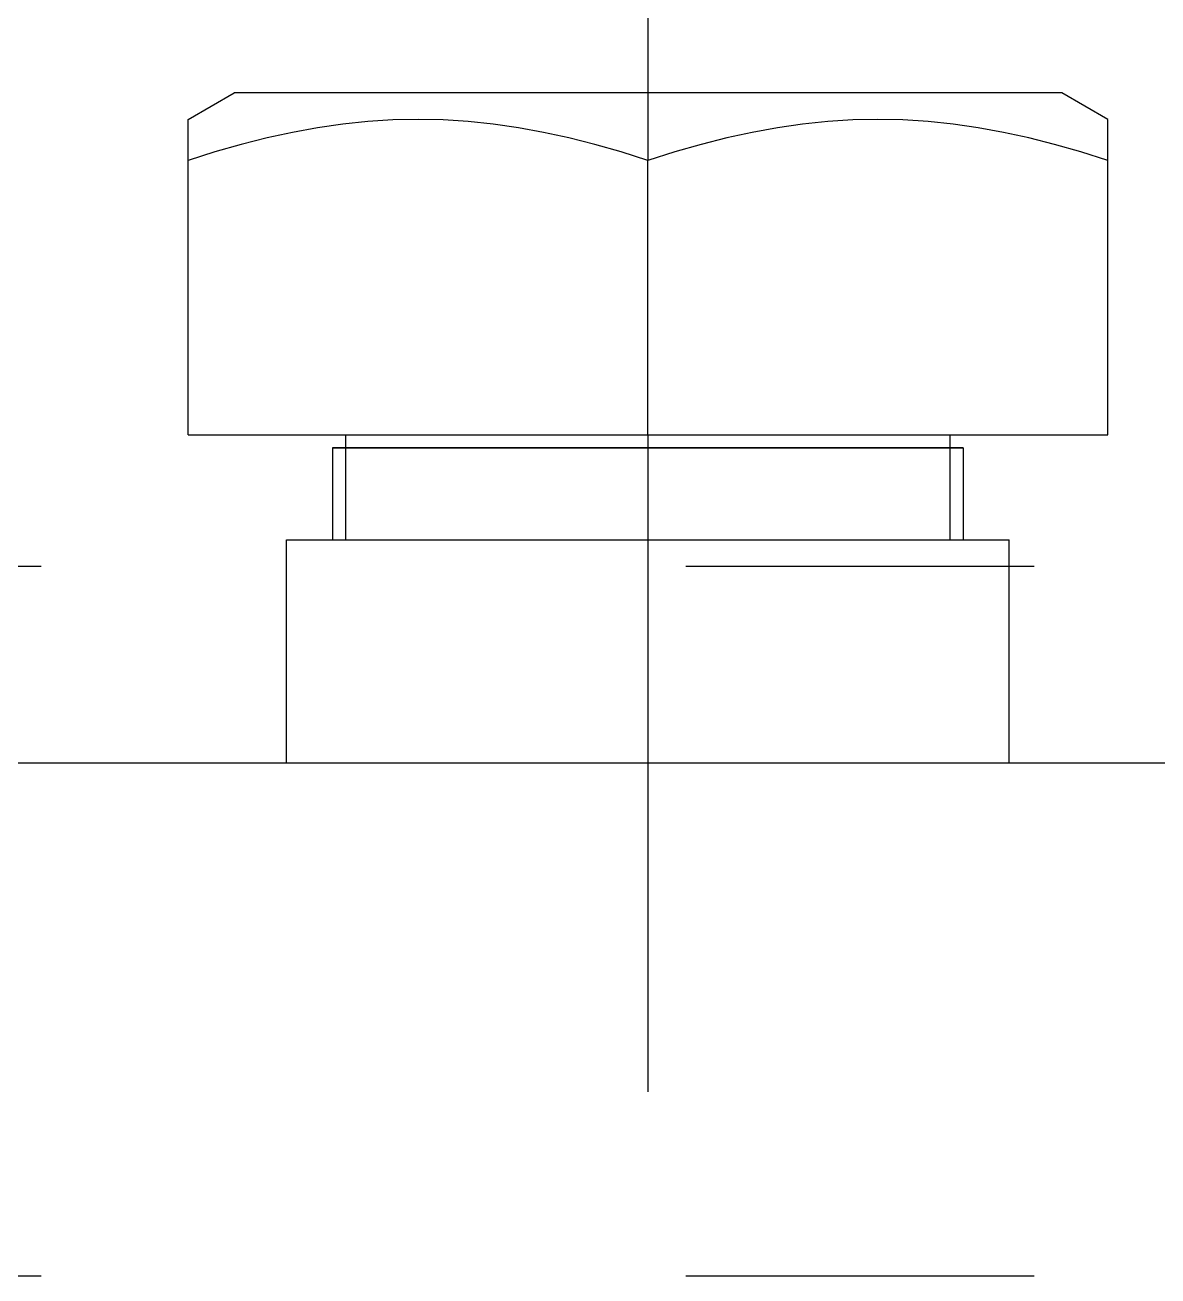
# Model space of a CAD drawing. Header units: millimetres. Extents: x 0 to 1189, y 0 to 841.
# Drawn here: x 174.58 to 183.2, y 744 to 753.52 of the extents above; entities that cross this region are included whole.
import ezdxf

# ---------------------------------------------------------------- set-up
doc = ezdxf.new("R2010")
doc.units = ezdxf.units.MM
doc.header["$LTSCALE"] = 65.395
doc.linetypes.add('CENTER', pattern=[0.6, 0.375, -0.075, 0.075, -0.075])
doc.layers.get('0').update_dxf_attribs({"linetype": 'CONTINUOUS'})
doc.layers.add('ALL_AXIS', color=7, linetype='CONTINUOUS')

msp = doc.modelspace()

# ---------------------------------------------------------------- linework, layer by layer
at = {"color": 7, "linetype": 'CONTINUOUS'}
for p, q in [((175.8181797, 750.4007175), (182.8181797, 750.4007175)), ((181.7181797, 750.3007175), (176.9181797, 750.3007175)), ((184.3181797, 747.9007175), (167.8181797, 747.9007175))]:
    msp.add_line(p, q, dxfattribs=at)
at = {"color": 2, "linetype": 'CONTINUOUS'}
for p, q in [((177.0181797, 749.6007175), (177.0181797, 750.3007175)), ((181.6181797, 749.6007175), (181.6181797, 750.3007175))]:
    msp.add_line(p, q, dxfattribs=at)
at = {"layer": 'ALL_AXIS', "color": 7, "linetype": 'CENTER'}
for p, q in [((179.3181797, 755.0007175), (179.3181797, 752.4860375)), ((150.1781797, 749.4007175), (182.2581797, 749.4007175)), ((179.3181797, 748.3007175), (179.3181797, 745.4007175)), ((150.1781797, 744.0007175), (182.2581797, 744.0007175))]:
    msp.add_line(p, q, dxfattribs=at)
at = {"layer": 'ALL_AXIS', "color": 7, "linetype": 'CONTINUOUS'}
for p, q in [((175.8181797, 752.7986449), (176.1681797, 753.0007175)), ((182.4681797, 753.0007175), (176.1681797, 753.0007175)), ((182.8181797, 752.7986449), (182.4681797, 753.0007175)), ((175.8181797, 750.4007175), (175.8181797, 752.7986449)), ((182.8181797, 750.4007175), (182.8181797, 752.7986449)), ((179.3181797, 750.4007175), (179.3181797, 752.4860375)), ((177.0181797, 750.3007175), (177.0181797, 750.4007175)), ((181.6181797, 750.3007175), (181.6181797, 750.4007175)), ((176.9181797, 750.3007175), (176.9181797, 749.6007175)), ((176.9181797, 750.3007175), (181.7181797, 750.3007175)), ((181.7181797, 750.3007175), (181.7181797, 749.6007175)), ((176.5681797, 747.9007175), (176.5681797, 749.6007175)), ((176.5681797, 749.6007175), (182.0681797, 749.6007175)), ((182.0681797, 747.9007175), (182.0681797, 749.6007175))]:
    msp.add_line(p, q, dxfattribs=at)
at = {"layer": 'ALL_AXIS', "color": 2, "linetype": 'CENTER'}
msp.add_line((179.3181797, 750.4007175), (179.3181797, 748.3007175), dxfattribs=at)
at = {"layer": 'ALL_AXIS', "color": 7, "linetype": 'CONTINUOUS'}
for points in [[(179.3181797, 752.4860375), (179.1139112, 752.5511149), (178.9134717, 752.6085579), (178.717429, 752.65831), (178.5240799, 752.7005404), (178.3320205, 752.7354783), (178.1409205, 752.7628871), (177.9499712, 752.7826573), (177.7592041, 752.794636), (177.5683551, 752.7986103), (177.3775021, 752.7946505), (177.1867235, 752.7826852), (176.9957538, 752.762926), (176.8046272, 752.7355257), (176.6125235, 752.7005893), (176.4190874, 752.6583458), (176.2229579, 752.6085769), (176.0224704, 752.5511231), (175.8181797, 752.4860375)], [(182.8181797, 752.4860375), (182.6139112, 752.5511149), (182.4134717, 752.6085579), (182.217429, 752.65831), (182.0240799, 752.7005404), (181.8320205, 752.7354783), (181.6409205, 752.7628871), (181.4499712, 752.7826573), (181.2592041, 752.794636), (181.0683551, 752.7986103), (180.8775021, 752.7946505), (180.6867235, 752.7826852), (180.4957538, 752.762926), (180.3046272, 752.7355257), (180.1125235, 752.7005893), (179.9190874, 752.6583458), (179.7229579, 752.6085769), (179.5224704, 752.5511231), (179.3181797, 752.4860375)]]:
    msp.add_lwpolyline(points, dxfattribs=at)

doc.saveas('drawing.dxf')
